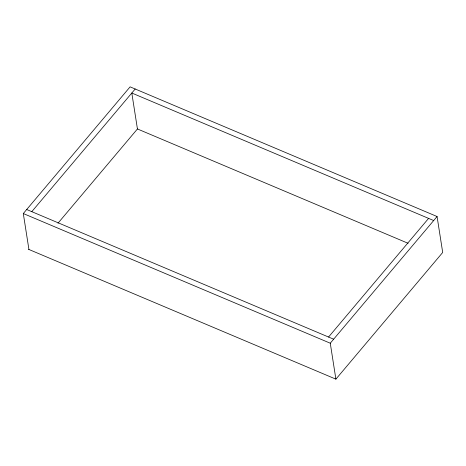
<?xml version="1.0" encoding="UTF-8"?>
<svg xmlns="http://www.w3.org/2000/svg" width="466" height="466" viewBox="0 0 466 466"><rect width="100%" height="100%" fill="white"/><g stroke="black" fill="none" stroke-linecap="round" stroke-linejoin="round"><path stroke-width="0.7" d="M28.927 249.479L23.3 213.539L130.107 86.851L437.073 216.521L442.7 252.461L335.893 379.149L28.519 249.304M31.781 211.669L135.198 89M57.976 223.214L137.441 128.96L131.808 93.019L433.683 220.54M328.559 337.04L428.592 218.391M335.893 379.149L330.266 343.209L437.073 216.521M137.441 128.96L408.094 243.293M26.69 209.514L333.656 339.19M23.3 213.539L330.266 343.209"/></g></svg>
